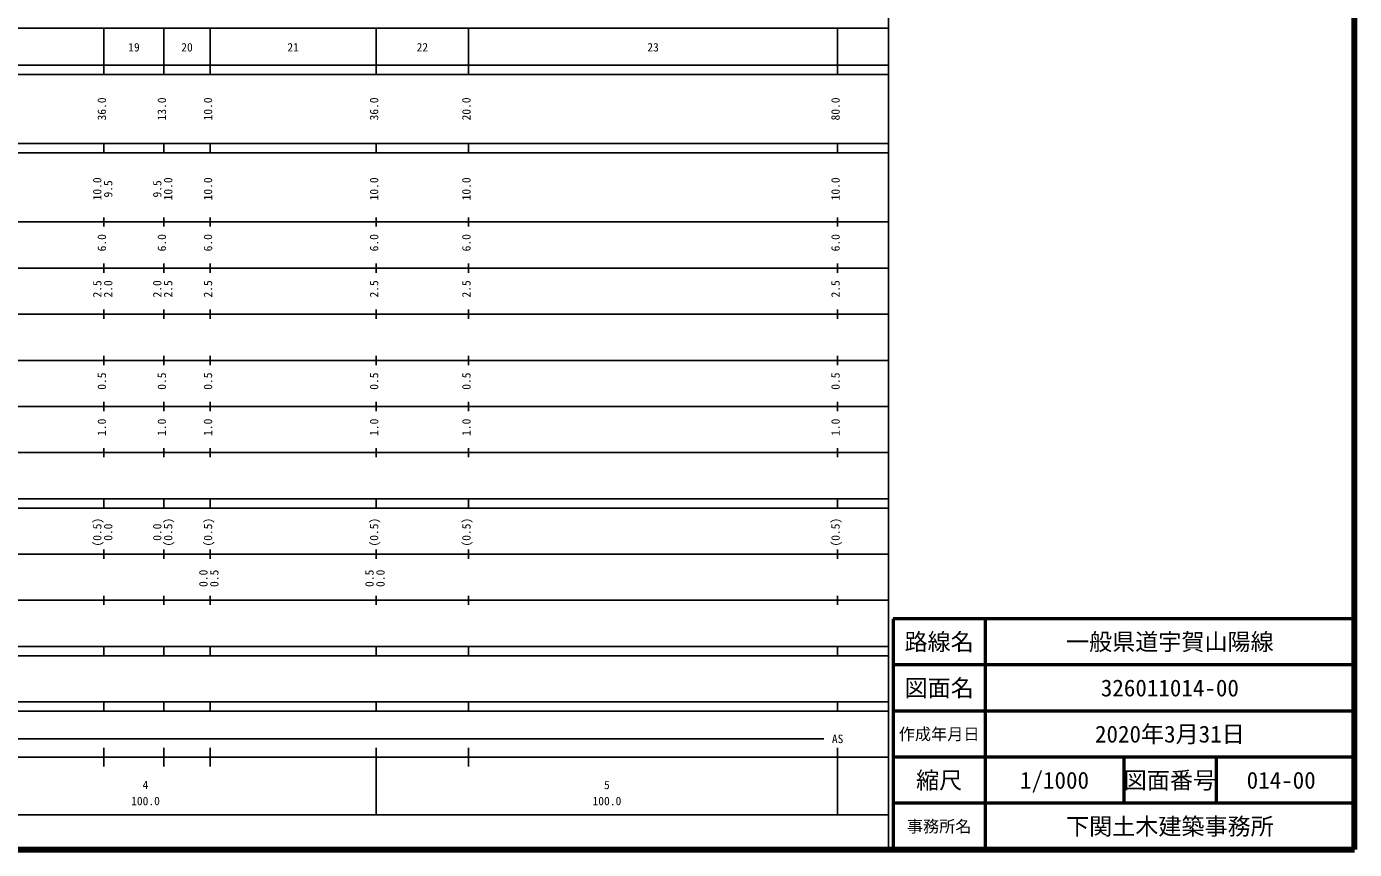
# Model space of a CAD drawing. Units: millimetres on the paper, enlarged 1000 times. Extents: x 40000 to 680000, y 20000 to 380000.
# Drawn here: x 392226 to 680000, y 20000 to 198357 of the extents above; entities that cross this region are included whole.
import ezdxf
from ezdxf.enums import TextEntityAlignment as Align

# ---------------------------------------------------------------- set-up
doc = ezdxf.new("R2010")
doc.units = ezdxf.units.MM
doc.header["$LTSCALE"] = 1000
for name, color, linetype, lineweight in [('M-TTL', 2, 'Continuous', 140), ('M-TTL-BAND', 7, 'Continuous', 25), ('M-TTL-FRAM', 2, 'Continuous', 50), ('M-TTL-LINE', 7, 'Continuous', 50)]:
    doc.layers.add(name, color=color, linetype=linetype, lineweight=lineweight)
doc.layers.add('M-TTL-TXT', color=7, linetype='Continuous')
doc.styles.add('ＭＳ ゴシック', font='')
doc.styles.get('ＭＳ ゴシック').set_extended_font_data('MS Gothic')

msp = doc.modelspace()

# ---------------------------------------------------------------- linework, layer by layer
at = {"layer": 'M-TTL'}
for p, q in [((680000, 20000), (680000, 380000)), ((40000, 20000), (680000, 20000))]:
    msp.add_line(p, q, dxfattribs=at)
at = {"layer": 'M-TTL-BAND'}
for p, q in [((579000, 20000), (579000, 370000)), ((68000, 198000), (579000, 198000)), ((409000, 188000), (409000, 198000)), ((422000, 188000), (422000, 198000)), ((432000, 188000), (432000, 198000)), ((468000, 188000), (468000, 198000)), ((488000, 188000), (488000, 198000)), ((568000, 188000), (568000, 198000)), ((40000, 190000), (579000, 190000)), ((40000, 188000), (579000, 188000)), ((40000, 173000), (579000, 173000)), ((409000, 171000), (409000, 173000)), ((422000, 171000), (422000, 173000)), ((432000, 171000), (432000, 173000)), ((468000, 171000), (468000, 173000)), ((488000, 171000), (488000, 173000)), ((568000, 171000), (568000, 173000)), ((40000, 171000), (579000, 171000)), ((40000, 156000), (579000, 156000)), ((409000, 155000), (409000, 157000)), ((422000, 155000), (422000, 157000)), ((432000, 155000), (432000, 157000)), ((468000, 155000), (468000, 157000)), ((488000, 155000), (488000, 157000)), ((568000, 155000), (568000, 157000)), ((409000, 145000), (409000, 147000)), ((422000, 145000), (422000, 147000)), ((432000, 145000), (432000, 147000)), ((468000, 145000), (468000, 147000)), ((488000, 145000), (488000, 147000)), ((568000, 145000), (568000, 147000)), ((46000, 146000), (579000, 146000)), ((52000, 136000), (579000, 136000)), ((409000, 135000), (409000, 137000)), ((422000, 135000), (422000, 137000)), ((432000, 135000), (432000, 137000)), ((468000, 135000), (468000, 137000)), ((488000, 135000), (488000, 137000)), ((568000, 135000), (568000, 137000)), ((409000, 125000), (409000, 127000)), ((422000, 125000), (422000, 127000)), ((432000, 125000), (432000, 127000)), ((468000, 125000), (468000, 127000)), ((488000, 125000), (488000, 127000)), ((568000, 125000), (568000, 127000)), ((46000, 126000), (579000, 126000)), ((52000, 116000), (579000, 116000)), ((409000, 115000), (409000, 117000)), ((422000, 115000), (422000, 117000)), ((432000, 115000), (432000, 117000)), ((468000, 115000), (468000, 117000)), ((488000, 115000), (488000, 117000)), ((568000, 115000), (568000, 117000)), ((409000, 105000), (409000, 107000)), ((422000, 105000), (422000, 107000)), ((432000, 105000), (432000, 107000)), ((468000, 105000), (468000, 107000)), ((488000, 105000), (488000, 107000)), ((568000, 105000), (568000, 107000)), ((46000, 106000), (579000, 106000)), ((40000, 96000), (579000, 96000)), ((409000, 94000), (409000, 96000)), ((422000, 94000), (422000, 96000)), ((432000, 94000), (432000, 96000)), ((468000, 94000), (468000, 96000)), ((488000, 94000), (488000, 96000)), ((568000, 94000), (568000, 96000)), ((40000, 94000), (579000, 94000)), ((49000, 84000), (579000, 84000)), ((409000, 83000), (409000, 85000)), ((422000, 83000), (422000, 85000)), ((432000, 83000), (432000, 85000)), ((468000, 83000), (468000, 85000)), ((488000, 83000), (488000, 85000)), ((568000, 83000), (568000, 85000)), ((409000, 73000), (409000, 75000)), ((422000, 73000), (422000, 75000)), ((432000, 73000), (432000, 75000)), ((468000, 73000), (468000, 75000)), ((488000, 73000), (488000, 75000)), ((568000, 73000), (568000, 75000)), ((40000, 74000), (579000, 74000)), ((40000, 64000), (579000, 64000)), ((409000, 62000), (409000, 64000)), ((422000, 62000), (422000, 64000)), ((432000, 62000), (432000, 64000)), ((468000, 62000), (468000, 64000)), ((488000, 62000), (488000, 64000)), ((568000, 62000), (568000, 64000)), ((40000, 62000), (579000, 62000)), ((40000, 52000), (579000, 52000)), ((409000, 50000), (409000, 52000)), ((422000, 50000), (422000, 52000)), ((432000, 50000), (432000, 52000)), ((468000, 50000), (468000, 52000)), ((488000, 50000), (488000, 52000)), ((568000, 50000), (568000, 52000)), ((40000, 50000), (579000, 50000)), ((71000, 44000), (565000, 44000)), ((409000, 38000), (409000, 42000)), ((422000, 38000), (422000, 42000)), ((432000, 38000), (432000, 42000)), ((468000, 27500), (468000, 42000)), ((488000, 38000), (488000, 42000)), ((568000, 27500), (568000, 42000)), ((40000, 40000), (579000, 40000)), ((68000, 27500), (579000, 27500))]:
    msp.add_line(p, q, dxfattribs=at)
at = {"layer": 'M-TTL-FRAM'}
for p, q in [((680000, 70000), (580000, 70000)), ((580000, 70000), (580000, 20000))]:
    msp.add_line(p, q, dxfattribs=at)
at = {"layer": 'M-TTL-LINE'}
for p, q in [((600000, 70000), (600000, 20000)), ((680000, 60000), (580000, 60000)), ((680000, 50000), (580000, 50000)), ((680000, 40000), (580000, 40000)), ((630000, 40000), (630000, 30000)), ((650000, 40000), (650000, 30000)), ((680000, 30000), (580000, 30000))]:
    msp.add_line(p, q, dxfattribs=at)

# ---------------------------------------------------------------- texts
at = {"layer": 'M-TTL-BAND', "style": 'ＭＳ ゴシック'}
for s, p in [('19', (415500, 192405)), ('20', (427000, 192405)), ('21', (450000, 192405)), ('22', (478000, 192405)), ('23', (528000, 192405)), ('AS', (568000, 42500)), ('4', (418000, 32523)), ('5', (518000, 32523)), ('100.0', (418000, 29033)), ('100.0', (518000, 29033))]:
    msp.add_text(s, height=1833, dxfattribs=at).set_placement(p, align=Align.BOTTOM_CENTER)
for s, p in [('36.0', (410000, 180500)), ('13.0', (423000, 180500)), ('10.0', (433000, 180500)), ('36.0', (469000, 180500)), ('20.0', (489000, 180500)), ('80.0', (569000, 180500)), ('10.0', (409000, 163174)), ('9.5', (411370, 163174)), ('9.5', (422000, 163174)), ('10.0', (424370, 163174)), ('10.0', (433000, 163174)), ('10.0', (469000, 163174)), ('10.0', (489000, 163174)), ('10.0', (569000, 163174)), ('6.0', (410000, 151500)), ('6.0', (423000, 151500)), ('6.0', (433000, 151500)), ('6.0', (469000, 151500)), ('6.0', (489000, 151500)), ('6.0', (569000, 151500)), ('2.5', (409000, 141500)), ('2.0', (411370, 141500)), ('2.0', (422000, 141500)), ('2.5', (424370, 141500)), ('2.5', (433000, 141500)), ('2.5', (469000, 141500)), ('2.5', (489000, 141500)), ('2.5', (569000, 141500)), ('0.5', (410000, 121500)), ('0.5', (423000, 121500)), ('0.5', (433000, 121500)), ('0.5', (469000, 121500)), ('0.5', (489000, 121500)), ('0.5', (569000, 121500)), ('1.0', (410000, 111500)), ('1.0', (423000, 111500)), ('1.0', (433000, 111500)), ('1.0', (469000, 111500)), ('1.0', (489000, 111500)), ('1.0', (569000, 111500)), ('(0.5)', (409000, 88764)), ('0.0', (411370, 88764)), ('0.0', (422000, 88764)), ('(0.5)', (424370, 88764)), ('(0.5)', (433000, 88764)), ('(0.5)', (469000, 88764)), ('(0.5)', (489000, 88764)), ('(0.5)', (569000, 88764)), ('0.0', (432000, 78764)), ('0.5', (434370, 78764)), ('0.5', (468000, 78764)), ('0.0', (470370, 78764))]:
    msp.add_text(s, height=1833, rotation=90, dxfattribs=at).set_placement(p, align=Align.BOTTOM_CENTER)
at = {"layer": 'M-TTL-TXT', "style": 'ＭＳ ゴシック'}
for s, height, p in [('路線名', 3666, (590000, 65000)), ('路線名', 3666, (590000, 65000)), ('一般県道宇賀山陽線', 3666, (640000, 65000)), ('図面名', 3666, (590000, 55000)), ('図面名', 3666, (590000, 55000)), ('326011014-00', 3666, (640000, 55000)), ('作成年月日', 2566, (590000, 45000)), ('作成年月日', 2566, (590000, 45000)), ('2020年3月31日', 3666, (640000, 45000)), ('縮尺', 3666, (590000, 35000)), ('縮尺', 3666, (590000, 35000)), ('1/1000', 3666, (615000, 35000)), ('図面番号', 3666, (640000, 35000)), ('図面番号', 3666, (640000, 35000)), ('014-00', 3666, (664125, 35000)), ('事務所名', 2566, (590000, 25000)), ('事務所名', 2566, (590000, 25000)), ('下関土木建築事務所', 3666, (640000, 25000))]:
    msp.add_text(s, height=height, dxfattribs=at).set_placement(p, align=Align.MIDDLE_CENTER)

doc.saveas('drawing.dxf')
